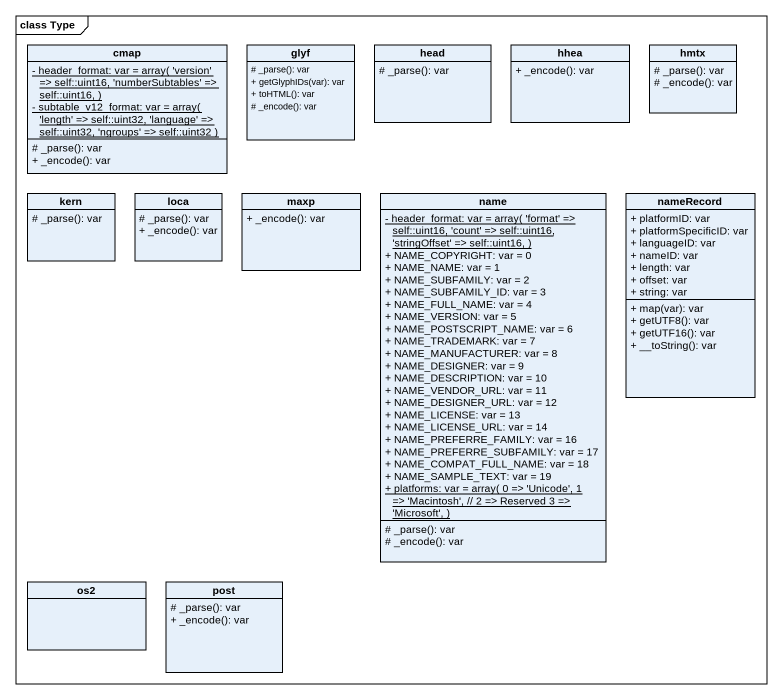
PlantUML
@startuml
mainframe class Type
hide circle
hide empty members
skinparam classAttributeIconSize 0
class cmap {
  {static} {field} - header_format: var = array( 'version' => self::uint16, 'numberSubtables' => self::uint16, )
  {static} {field} - subtable_v12_format: var = array( 'length' => self::uint32, 'language' => self::uint32, 'ngroups' => self::uint32 )
  # _parse(): var
  + _encode(): var
}
class glyf {
  # _parse(): var
  + getGlyphIDs(var): var
  + toHTML(): var
  # _encode(): var
}
class head {
  # _parse(): var
}
class hhea {
  + _encode(): var
}
class hmtx {
  # _parse(): var
  # _encode(): var
}
class kern {
  # _parse(): var
}
class loca {
  # _parse(): var
  + _encode(): var
}
class maxp {
  + _encode(): var
}
class name {
  {static} {field} - header_format: var = array( 'format' => self::uint16, 'count' => self::uint16, 'stringOffset' => self::uint16, )
  + NAME_COPYRIGHT: var = 0
  + NAME_NAME: var = 1
  + NAME_SUBFAMILY: var = 2
  + NAME_SUBFAMILY_ID: var = 3
  + NAME_FULL_NAME: var = 4
  + NAME_VERSION: var = 5
  + NAME_POSTSCRIPT_NAME: var = 6
  + NAME_TRADEMARK: var = 7
  + NAME_MANUFACTURER: var = 8
  + NAME_DESIGNER: var = 9
  + NAME_DESCRIPTION: var = 10
  + NAME_VENDOR_URL: var = 11
  + NAME_DESIGNER_URL: var = 12
  + NAME_LICENSE: var = 13
  + NAME_LICENSE_URL: var = 14
  + NAME_PREFERRE_FAMILY: var = 16
  + NAME_PREFERRE_SUBFAMILY: var = 17
  + NAME_COMPAT_FULL_NAME: var = 18
  + NAME_SAMPLE_TEXT: var = 19
  {static} {field} + platforms: var = array( 0 => 'Unicode', 1 => 'Macintosh', // 2 => Reserved 3 => 'Microsoft', )
  # _parse(): var
  # _encode(): var
}
class nameRecord {
  + platformID: var
  + platformSpecificID: var
  + languageID: var
  + nameID: var
  + length: var
  + offset: var
  + string: var
  + map(var): var
  + getUTF8(): var
  + getUTF16(): var
  + __toString(): var
}
class os2
class post {
  # _parse(): var
  + _encode(): var
}
@enduml
